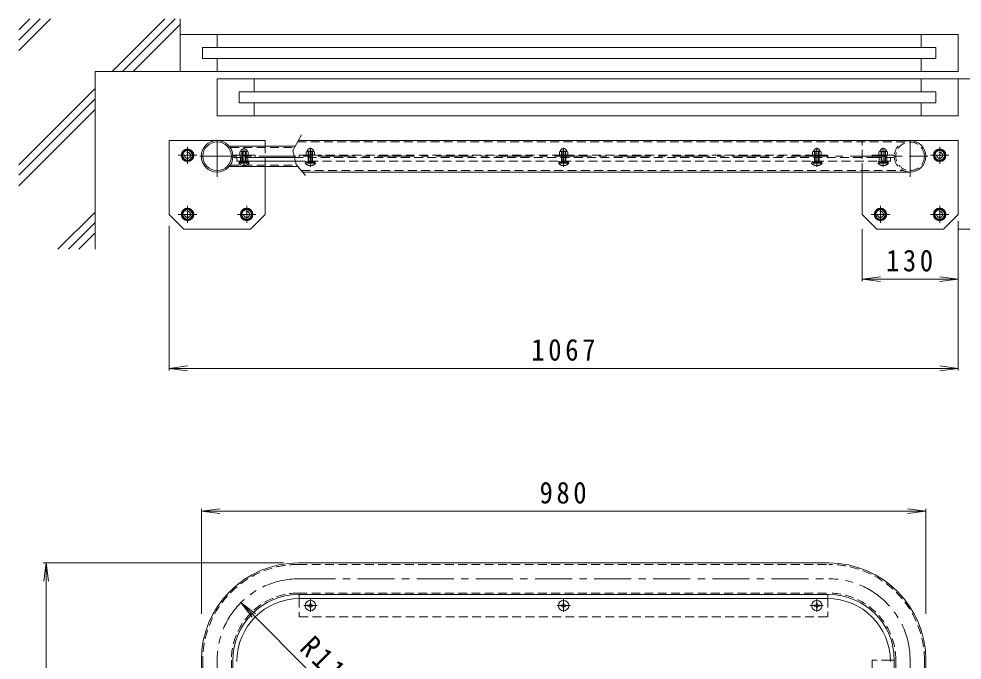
# Model space of a CAD drawing. Units: millimetres at full size, sheet at 1:10. Extents: x -816 to 1708, y -1360 to 1008.
# Drawn here: x -737 to 539, y 141 to 1008 of the extents above; entities that cross this region are included whole.
import ezdxf

# ---------------------------------------------------------------- set-up
doc = ezdxf.new("R2010")
doc.units = ezdxf.units.MM
doc.header["$LTSCALE"] = 10
for name, pattern in [('CHAIN1', [8, 5, -1, 1, -1]), ('DASHED1', [1.8, 1.2, -0.6]), ('DOUBLE_CHAIN1', [8.8, 5, -1, 0.6, -0.6, 0.6, -1])]:
    doc.linetypes.add(name, pattern=pattern)
for name, color, linetype, lineweight in [('0-0_通り芯', 4, 'Continuous', 9), ('0-1_躯体', 3, 'CHAIN1', 9), ('0-2_仕上', 6, 'Continuous', 5), ('0-4_その他', 7, 'Continuous', 9), ('0-5_寸法', 2, 'Continuous', 9), ('0-9', 2, 'Continuous', 9), ('0-A', 2, 'Continuous', 9), ('0-B', 2, 'Continuous', 9), ('0-E', 7, 'Continuous', 9), ('0-F', 7, 'Continuous', 9)]:
    doc.layers.add(name, color=color, linetype=linetype, lineweight=lineweight)
doc.styles.add('ＭＳ ゴシック', font='')
doc.styles.get('ＭＳ ゴシック').set_extended_font_data('MS Gothic')

msp = doc.modelspace()

# ---------------------------------------------------------------- linework, layer by layer
at = {"layer": '0-0_通り芯'}
for p, q in [((-533.65, 743.55), (-533.65, 843.55)), ((-403.65, 843.55), (-533.65, 843.55)), ((-403.65, 835.8), (-403.65, 843.55)), ((-358.98, 843.55), (533.65, 843.55)), ((533.65, 743.55), (533.65, 843.55)), ((-452.19, 835.8), (-363.2, 835.8)), ((-452.19, 808.6), (-359.6, 808.6)), ((-403.65, 743.55), (-403.65, 808.6)), ((-352.86, 800.85), (468.65, 800.85)), ((403.65, 743.55), (403.65, 800.85)), ((-533.65, 743.55), (-513.65, 723.55)), ((-423.65, 723.55), (-403.65, 743.55)), ((423.65, 723.55), (403.65, 743.55)), ((533.65, 743.55), (513.65, 723.55)), ((-423.65, 723.55), (-513.65, 723.55)), ((423.65, 723.55), (513.65, 723.55)), ((-358.65, 272.28), (358.65, 272.28)), ((-358.65, 229.58), (358.65, 229.58)), ((-490, 140.93), (-490, -822.72)), ((-447.3, 140.93), (-447.3, -699.12)), ((447.3, 140.93), (447.3, -699.12)), ((490, 140.93), (490, -822.72))]:
    msp.add_line(p, q, dxfattribs=at)
at = {"layer": '0-0_通り芯', "linetype": 'CHAIN1'}
for p, q in [((-468.65, 794.51), (-468.65, 853.08)), ((468.65, 794.51), (468.65, 850.23)), ((-508.65, 835.05), (-508.65, 812.05)), ((508.65, 835.05), (508.65, 812.05)), ((-496.14, 823.55), (-521.16, 823.55)), ((-492.15, 822.2), (492.45, 822.2)), ((521.16, 823.55), (496.14, 823.55)), ((-508.65, 755.05), (-508.65, 732.05)), ((-428.65, 755.05), (-428.65, 732.05)), ((428.65, 755.05), (428.65, 732.05)), ((508.65, 755.05), (508.65, 732.05)), ((-496.14, 743.55), (-521.16, 743.55)), ((-416.14, 743.55), (-441.16, 743.55)), ((441.16, 743.55), (416.14, 743.55)), ((521.16, 743.55), (496.14, 743.55)), ((-358.65, 250.93), (358.65, 250.93)), ((-468.65, 140.93), (-468.65, -822.72)), ((468.65, 140.93), (468.65, -822.72))]:
    msp.add_line(p, q, dxfattribs=at)
at = {"layer": '0-0_通り芯', "linetype": 'DASHED1'}
for p, q in [((403.65, 800.85), (403.65, 843.55)), ((-451.06, 834.3), (-364.02, 834.3)), ((-403.65, 808.6), (-403.65, 835.8)), ((-360.07, 841.55), (459.63, 841.55)), ((-451.06, 810.1), (-360.91, 810.1)), ((-354.6, 802.85), (459.63, 802.85)), ((-358.65, 270.28), (358.65, 270.28)), ((-358.65, 231.58), (358.65, 231.58)), ((-488, 140.93), (-488, -822.72)), ((-449.3, 140.93), (-449.3, -701.99)), ((449.3, 140.93), (449.3, -701.99)), ((488, 140.93), (488, -822.72))]:
    msp.add_line(p, q, dxfattribs=at)
at = {"layer": '0-0_通り芯'}
for radius in [21.35, 19.35]:
    msp.add_circle((-468.65, 822.2), radius, dxfattribs=at)
at = {"layer": '0-0_通り芯', "linetype": 'DASHED1'}
msp.add_circle((468.65, 822.2), 19.35, dxfattribs=at)
for centre, radius, start, end in [((468.65, 822.2), 21.35, 90, 270), ((-358.65, 140.93), 129.35, 90, 180), ((358.65, 140.93), 129.35, 0, 90), ((-358.65, 140.93), 90.65, 90, 180), ((358.65, 140.93), 90.65, 0, 90)]:
    msp.add_arc(centre, radius, start, end, dxfattribs=at)
at = {"layer": '0-0_通り芯'}
for centre, radius, start, end in [((468.65, 822.2), 21.35, 270, 90), ((-358.65, 140.93), 131.35, 90, 180), ((358.65, 140.93), 131.35, 0, 90), ((-358.65, 140.93), 88.65, 90, 180), ((358.65, 140.93), 88.65, 0, 90)]:
    msp.add_arc(centre, radius, start, end, dxfattribs=at)
at = {"layer": '0-0_通り芯', "linetype": 'CHAIN1'}
for centre, start, end in [((-358.65, 140.93), 90, 180), ((358.65, 140.93), 0, 90)]:
    msp.add_arc(centre, 110, start, end, dxfattribs=at)
at = {"layer": '0-1_躯体'}
for p, q in [((-432.3, 807.87), (-432.3, 833.54)), ((-342.5, 807.87), (-342.5, 833.54)), ((0, 807.87), (0, 833.54)), ((342.5, 807.87), (342.5, 833.54)), ((432.3, 807.87), (432.3, 833.54)), ((-342.5, 206.33), (-342.5, 223.14)), ((0, 206.33), (0, 223.14)), ((342.5, 206.33), (342.5, 223.14)), ((-351.22, 214.58), (-333.18, 214.58)), ((-8.72, 214.58), (9.32, 214.58)), ((351.22, 214.58), (333.18, 214.58))]:
    msp.add_line(p, q, dxfattribs=at)
at = {"layer": '0-1_躯体', "linetype": 'Continuous'}
for p, q in [((-447.3, 820.7), (-435.3, 820.7)), ((-437.3, 820.7), (-437.3, 823.7)), ((-429.3, 820.7), (-417.3, 820.7)), ((-427.3, 820.7), (-427.3, 823.7)), ((-417.3, 820.7), (-417.3, 823.7)), ((-357.5, 229.58), (-357.5, 224.23)), ((357.5, 229.58), (357.5, 224.23)), ((447.3, 140.93), (441.98, 140.93))]:
    msp.add_line(p, q, dxfattribs=at)
at = {"layer": '0-1_躯体', "linetype": 'DASHED1'}
for p, q in [((357.5, 820.7), (357.5, 823.7)), ((417.3, 820.7), (417.3, 823.7)), ((429.3, 820.7), (417.3, 820.7)), ((427.3, 820.7), (427.3, 823.7)), ((447.3, 820.7), (435.3, 820.7)), ((437.3, 820.7), (437.3, 823.7)), ((-357.5, 224.23), (-357.5, 199.58)), ((357.5, 224.23), (357.5, 199.58)), ((-357.5, 199.58), (357.5, 199.58)), ((417.3, 140.93), (417.3, -669.12)), ((441.98, 140.93), (417.3, 140.93))]:
    msp.add_line(p, q, dxfattribs=at)
at = {"layer": '0-1_躯体', "linetype": 'Continuous'}
msp.add_lwpolyline([(-447.3, 820.7), (-447.3, 823.7), (-417.3, 823.7)], dxfattribs=at)
at = {"layer": '0-1_躯体', "linetype": 'DASHED1'}
for points in [[(-357.5, 820.7), (-357.5, 823.7), (357.5, 823.7)], [(447.3, 820.7), (447.3, 823.7), (417.3, 823.7)]]:
    msp.add_lwpolyline(points, dxfattribs=at)
at = {"layer": '0-2_仕上'}
for p, q in [((-442, 815.7), (-442, 820.7)), ((-437, 815.7), (-437, 820.7)), ((-427, 815.7), (-427, 820.7)), ((-417.3, 820.7), (-364.16, 820.7)), ((-442, 815.7), (-362.95, 815.7)), ((357, 224.23), (-357, 224.23))]:
    msp.add_line(p, q, dxfattribs=at)
at = {"layer": '0-2_仕上', "linetype": 'DASHED1'}
for p, q in [((-364.16, 820.7), (417.3, 820.7)), ((427, 815.7), (427, 820.7)), ((437, 815.7), (437, 820.7)), ((442, 815.7), (442, 820.7)), ((442, 815.7), (-362.95, 815.7))]:
    msp.add_line(p, q, dxfattribs=at)
at = {"layer": '0-2_仕上'}
for centre, start, end in [((-357, 139.23), 90, 180), ((357, 139.23), 0, 90)]:
    msp.add_arc(centre, 85, start, end, dxfattribs=at)
at = {"layer": '0-4_その他'}
for p, q in [((-533.65, 532.47), (-533.65, 728.15)), ((533.65, 532.47), (533.65, 734.39)), ((403.65, 653.13), (403.65, 723.55)), ((676.65, 723.55), (533.65, 723.55)), ((403.65, 656.13), (428.44, 659.4)), ((403.65, 656.13), (533.65, 656.13)), ((403.65, 656.13), (428.44, 652.87)), ((533.65, 656.13), (508.86, 659.4)), ((533.65, 656.13), (508.86, 652.87)), ((-533.65, 535.47), (-508.86, 538.74)), ((533.65, 535.47), (508.86, 538.74)), ((-533.65, 535.47), (-508.86, 532.21)), ((-533.65, 535.47), (533.65, 535.47)), ((533.65, 535.47), (508.86, 532.21)), ((-490, 342.28), (-465.21, 345.54)), ((-490, 345.28), (-490, 203.35)), ((490, 342.28), (465.21, 345.54)), ((490, 345.28), (490, 203.35)), ((-490, 342.28), (-465.21, 339.01)), ((-490, 342.28), (490, 342.28)), ((490, 342.28), (465.21, 339.01)), ((-703.78, 272.28), (-378.65, 272.28)), ((-700, 272.28), (-703.26, 247.49)), ((-700, -827.72), (-700, 272.28)), ((-700, 272.28), (-696.74, 247.49)), ((-436.43, 218.71), (-416.6, 203.49)), ((-436.43, 218.71), (-421.21, 198.88)), ((-293.67, 75.95), (-436.43, 218.71))]:
    msp.add_line(p, q, dxfattribs=at)
at = {"layer": '0-5_寸法', "color": 7, "linetype": 'DOUBLE_CHAIN1'}
msp.add_line((533.65, 926.94), (989.51, 926.94), dxfattribs=at)
at = {"layer": '0-9'}
for centre, radius in [((-508.65, 823.55), 8.5), ((-508.65, 823.55), 7.7), ((508.65, 823.55), 8.5), ((508.65, 823.55), 7.7), ((-508.65, 743.55), 8.5), ((-508.65, 743.55), 7.7), ((-428.65, 743.55), 8.5), ((-428.65, 743.55), 7.7), ((428.65, 743.55), 8.5), ((428.65, 743.55), 7.7), ((508.65, 743.55), 8.5), ((508.65, 743.55), 7.7)]:
    msp.add_circle(centre, radius, dxfattribs=at)
at = {"layer": '0-A'}
for p, q in [((-436.55, 829.29), (-436.55, 829.68)), ((-428.05, 829.68), (-428.05, 829.29)), ((-436.8, 828.86), (-438.07, 828.12)), ((-438.07, 828.12), (-438.07, 824.28)), ((-437.07, 823.7), (-438.07, 824.28)), ((-437.07, 828.7), (-427.53, 828.7)), ((-435.3, 815.7), (-435.3, 823.7)), ((-435.19, 828.12), (-435.19, 824.28)), ((-434.43, 815.7), (-434.43, 823.7)), ((-430.17, 815.7), (-430.17, 823.7)), ((-429.41, 828.12), (-429.41, 824.28)), ((-429.3, 815.7), (-429.3, 823.7)), ((-427.8, 828.86), (-426.53, 828.12)), ((-427.53, 823.7), (-426.53, 824.28)), ((-426.53, 828.12), (-426.53, 824.28)), ((-439.3, 813.2), (-439.3, 812.78)), ((-425.3, 813.2), (-439.3, 813.2)), ((-438.4, 813.2), (-438.4, 814.7)), ((-434.3, 813.2), (-434.3, 814.7)), ((-433.3, 813.2), (-433.3, 814.7)), ((-431.82, 810.13), (-432.78, 810.13)), ((-432.78, 809.51), (-432.78, 810.13)), ((-431.82, 809.51), (-431.82, 810.13)), ((-426.2, 813.2), (-426.2, 814.7)), ((-425.8, 814.7), (-425.8, 815.7)), ((-342.98, 218.03), (-343.02, 215.83)), ((-342.98, 218.03), (-342.02, 218.03)), ((-342.02, 218.03), (-341.98, 215.83)), ((-0.48, 218.03), (-0.52, 215.83)), ((-0.48, 218.03), (0.48, 218.03)), ((0.48, 218.03), (0.52, 215.83)), ((342.02, 218.03), (341.98, 215.83)), ((342.98, 218.03), (342.02, 218.03)), ((342.98, 218.03), (343.02, 215.83)), ((-345.95, 214.1), (-343.75, 214.06)), ((-343.75, 215.1), (-343.25, 215.33)), ((-343.75, 214.06), (-343.25, 213.83)), ((-343.02, 215.83), (-343.25, 215.33)), ((-343.02, 213.33), (-343.25, 213.83)), ((-342.98, 211.13), (-343.02, 213.33)), ((-341.98, 215.83), (-341.75, 215.33)), ((-341.98, 213.33), (-341.75, 213.83)), ((-341.25, 215.1), (-341.75, 215.33)), ((-341.25, 214.06), (-341.75, 213.83)), ((-339.05, 214.1), (-341.25, 214.06)), ((-3.45, 214.1), (-1.25, 214.06)), ((-1.25, 215.1), (-0.75, 215.33)), ((-1.25, 214.06), (-0.75, 213.83)), ((-0.52, 215.83), (-0.75, 215.33)), ((-0.52, 213.33), (-0.75, 213.83)), ((-0.48, 211.13), (-0.52, 213.33)), ((0.52, 215.83), (0.75, 215.33)), ((0.52, 213.33), (0.75, 213.83)), ((1.25, 215.1), (0.75, 215.33)), ((1.25, 214.06), (0.75, 213.83)), ((3.45, 214.1), (1.25, 214.06)), ((339.05, 214.1), (341.25, 214.06)), ((341.25, 215.1), (341.75, 215.33)), ((341.25, 214.06), (341.75, 213.83)), ((341.98, 215.83), (341.75, 215.33)), ((341.98, 213.33), (341.75, 213.83)), ((342.98, 211.13), (343.02, 213.33)), ((343.02, 215.83), (343.25, 215.33)), ((343.02, 213.33), (343.25, 213.83)), ((343.75, 215.1), (343.25, 215.33)), ((343.75, 214.06), (343.25, 213.83)), ((345.95, 214.1), (343.75, 214.06))]:
    msp.add_line(p, q, dxfattribs=at)
at = {"layer": '0-A', "linetype": 'DASHED1'}
for p, q in [((-346.75, 829.29), (-346.75, 829.68)), ((-338.25, 829.68), (-338.25, 829.29)), ((-4.25, 829.29), (-4.25, 829.68)), ((4.25, 829.68), (4.25, 829.29)), ((338.25, 829.29), (338.25, 829.68)), ((346.75, 829.68), (346.75, 829.29)), ((428.05, 829.29), (428.05, 829.68)), ((436.55, 829.68), (436.55, 829.29)), ((-429.3, 829.2), (-435.3, 829.2)), ((-435.3, 823.7), (-435.3, 829.2)), ((-434.43, 823.7), (-434.43, 829.2)), ((-430.17, 823.7), (-430.17, 829.2)), ((-429.3, 823.7), (-429.3, 829.2)), ((-347, 828.86), (-348.27, 828.12)), ((-348.27, 828.12), (-348.27, 824.28)), ((-347.27, 823.7), (-348.27, 824.28)), ((-347.27, 828.7), (-337.73, 828.7)), ((-339.5, 829.2), (-345.5, 829.2)), ((-345.5, 815.7), (-345.5, 829.2)), ((-345.39, 828.12), (-345.39, 824.28)), ((-344.63, 815.7), (-344.63, 829.2)), ((-340.37, 815.7), (-340.37, 829.2)), ((-339.61, 828.12), (-339.61, 824.28)), ((-339.5, 815.7), (-339.5, 829.2)), ((-338, 828.86), (-336.73, 828.12)), ((-337.73, 823.7), (-336.73, 824.28)), ((-336.73, 828.12), (-336.73, 824.28)), ((-4.5, 828.86), (-5.77, 828.12)), ((-5.77, 828.12), (-5.77, 824.28)), ((-4.77, 823.7), (-5.77, 824.28)), ((-4.77, 828.7), (4.77, 828.7)), ((3, 829.2), (-3, 829.2)), ((-3, 815.7), (-3, 829.2)), ((-2.89, 828.12), (-2.89, 824.28)), ((-2.13, 815.7), (-2.13, 829.2)), ((2.13, 815.7), (2.13, 829.2)), ((2.89, 828.12), (2.89, 824.28)), ((3, 815.7), (3, 829.2)), ((4.5, 828.86), (5.77, 828.12)), ((4.77, 823.7), (5.77, 824.28)), ((5.77, 828.12), (5.77, 824.28)), ((338, 828.86), (336.73, 828.12)), ((336.73, 828.12), (336.73, 824.28)), ((337.73, 823.7), (336.73, 824.28)), ((337.73, 828.7), (347.27, 828.7)), ((345.5, 829.2), (339.5, 829.2)), ((339.5, 815.7), (339.5, 829.2)), ((339.61, 828.12), (339.61, 824.28)), ((340.37, 815.7), (340.37, 829.2)), ((344.63, 815.7), (344.63, 829.2)), ((345.39, 828.12), (345.39, 824.28)), ((345.5, 815.7), (345.5, 829.2)), ((347, 828.86), (348.27, 828.12)), ((347.27, 823.7), (348.27, 824.28)), ((348.27, 828.12), (348.27, 824.28)), ((427.8, 828.86), (426.53, 828.12)), ((426.53, 828.12), (426.53, 824.28)), ((427.53, 823.7), (426.53, 824.28)), ((427.53, 828.7), (437.07, 828.7)), ((435.3, 829.2), (429.3, 829.2)), ((429.3, 815.7), (429.3, 829.2)), ((429.41, 828.12), (429.41, 824.28)), ((430.17, 815.7), (430.17, 829.2)), ((434.43, 815.7), (434.43, 829.2)), ((435.19, 828.12), (435.19, 824.28)), ((435.3, 815.7), (435.3, 829.2)), ((436.8, 828.86), (438.07, 828.12)), ((437.07, 823.7), (438.07, 824.28)), ((438.07, 828.12), (438.07, 824.28)), ((-349.5, 813.2), (-349.5, 812.78)), ((-335.5, 813.2), (-349.5, 813.2)), ((-348.6, 813.2), (-348.6, 814.7)), ((-344.5, 813.2), (-344.5, 814.7)), ((-343.5, 813.2), (-343.5, 814.7)), ((-342.02, 810.13), (-342.98, 810.13)), ((-342.98, 809.51), (-342.98, 810.13)), ((-342.02, 809.51), (-342.02, 810.13)), ((-336.4, 813.2), (-336.4, 814.7)), ((-336, 814.7), (-336, 815.7)), ((-7, 813.2), (-7, 812.78)), ((7, 813.2), (-7, 813.2)), ((-6.1, 813.2), (-6.1, 814.7)), ((-2, 813.2), (-2, 814.7)), ((-1, 813.2), (-1, 814.7)), ((0.48, 810.13), (-0.48, 810.13)), ((-0.48, 809.51), (-0.48, 810.13)), ((0.48, 809.51), (0.48, 810.13)), ((6.1, 813.2), (6.1, 814.7)), ((6.5, 814.7), (6.5, 815.7)), ((335.5, 813.2), (335.5, 812.78)), ((349.5, 813.2), (335.5, 813.2)), ((336.4, 813.2), (336.4, 814.7)), ((340.5, 813.2), (340.5, 814.7)), ((341.5, 813.2), (341.5, 814.7)), ((342.98, 810.13), (342.02, 810.13)), ((342.02, 809.51), (342.02, 810.13)), ((342.98, 809.51), (342.98, 810.13)), ((348.6, 813.2), (348.6, 814.7)), ((349, 814.7), (349, 815.7)), ((425.3, 813.2), (425.3, 812.78)), ((439.3, 813.2), (425.3, 813.2)), ((426.2, 813.2), (426.2, 814.7)), ((430.3, 813.2), (430.3, 814.7)), ((431.3, 813.2), (431.3, 814.7)), ((432.78, 810.13), (431.82, 810.13)), ((431.82, 809.51), (431.82, 810.13)), ((432.78, 809.51), (432.78, 810.13)), ((438.4, 813.2), (438.4, 814.7)), ((438.8, 814.7), (438.8, 815.7))]:
    msp.add_line(p, q, dxfattribs=at)
at = {"layer": '0-A'}
for points in [[(-425.3, 813.2), (-425.3, 812.78), (-439.3, 812.78)], [(-425.8, 814.7), (-438.8, 814.7), (-438.8, 815.7)], [(-345.95, 214.1), (-345.95, 215.06), (-343.75, 215.1)], [(-342.98, 211.13), (-342.02, 211.13), (-341.98, 213.33)], [(-339.05, 214.1), (-339.05, 215.06), (-341.25, 215.1)], [(-3.45, 214.1), (-3.45, 215.06), (-1.25, 215.1)], [(-0.48, 211.13), (0.48, 211.13), (0.52, 213.33)], [(3.45, 214.1), (3.45, 215.06), (1.25, 215.1)], [(339.05, 214.1), (339.05, 215.06), (341.25, 215.1)], [(342.98, 211.13), (342.02, 211.13), (341.98, 213.33)], [(345.95, 214.1), (345.95, 215.06), (343.75, 215.1)]]:
    msp.add_lwpolyline(points, dxfattribs=at)
at = {"layer": '0-A', "linetype": 'DASHED1'}
for points in [[(-335.5, 813.2), (-335.5, 812.78), (-349.5, 812.78)], [(-336, 814.7), (-349, 814.7), (-349, 815.7)], [(7, 813.2), (7, 812.78), (-7, 812.78)], [(6.5, 814.7), (-6.5, 814.7), (-6.5, 815.7)], [(349.5, 813.2), (349.5, 812.78), (335.5, 812.78)], [(349, 814.7), (336, 814.7), (336, 815.7)], [(439.3, 813.2), (439.3, 812.78), (425.3, 812.78)], [(438.8, 814.7), (425.8, 814.7), (425.8, 815.7)]]:
    msp.add_lwpolyline(points, dxfattribs=at)
at = {"layer": '0-A'}
for centre in [(-342.5, 214.58), (0, 214.58), (342.5, 214.58)]:
    msp.add_circle(centre, 7, dxfattribs=at)
for centre, radius, start, end in [((-432.3, 828.2), 4.5, 19.18785, 160.81424), ((-437.07, 825.34), 3.36, 55.84544, 90), ((-437.07, 827.06), 3.36, 270, 304.15456), ((-437.05, 829.29), 0.5, 300.0011, 0), ((-432.3, 821.21), 7.49, 67.32349, 112.67651), ((-432.3, 831.19), 7.49, 247.32349, 292.67651), ((-427.53, 825.34), 3.36, 90, 124.15456), ((-427.53, 827.06), 3.36, 235.84544, 270), ((-427.55, 829.29), 0.5, 180, 239.9989), ((-432.3, 818.6), 9.1, 219.71515, 266.98228), ((-432.3, 818.6), 9.1, 273.01741, 320.28485)]:
    msp.add_arc(centre, radius, start, end, dxfattribs=at)
at = {"layer": '0-A', "linetype": 'DASHED1'}
for centre, radius, start, end in [((-342.5, 828.2), 4.5, 19.18785, 160.81424), ((0, 828.2), 4.5, 19.18785, 160.81424), ((342.5, 828.2), 4.5, 19.18785, 160.81424), ((432.3, 828.2), 4.5, 19.18785, 160.81424), ((-347.27, 825.34), 3.36, 55.84544, 90), ((-347.27, 827.06), 3.36, 270, 304.15456), ((-347.25, 829.29), 0.5, 300.0011, 0), ((-342.5, 821.21), 7.49, 67.32349, 112.67651), ((-342.5, 831.19), 7.49, 247.32349, 292.67651), ((-337.73, 825.34), 3.36, 90, 124.15456), ((-337.73, 827.06), 3.36, 235.84544, 270), ((-337.75, 829.29), 0.5, 180, 239.9989), ((-4.77, 825.34), 3.36, 55.84544, 90), ((-4.77, 827.06), 3.36, 270, 304.15456), ((-4.75, 829.29), 0.5, 300.0011, 0), ((0, 821.21), 7.49, 67.32349, 112.67651), ((0, 831.19), 7.49, 247.32349, 292.67651), ((4.77, 825.34), 3.36, 90, 124.15456), ((4.77, 827.06), 3.36, 235.84544, 270), ((4.75, 829.29), 0.5, 180, 239.9989), ((337.73, 825.34), 3.36, 55.84544, 90), ((337.73, 827.06), 3.36, 270, 304.15456), ((337.75, 829.29), 0.5, 300.0011, 0), ((342.5, 821.21), 7.49, 67.32349, 112.67651), ((342.5, 831.19), 7.49, 247.32349, 292.67651), ((347.27, 825.34), 3.36, 90, 124.15456), ((347.27, 827.06), 3.36, 235.84544, 270), ((347.25, 829.29), 0.5, 180, 239.9989), ((427.53, 825.34), 3.36, 55.84544, 90), ((427.53, 827.06), 3.36, 270, 304.15456), ((427.55, 829.29), 0.5, 300.0011, 0), ((432.3, 821.21), 7.49, 67.32349, 112.67651), ((432.3, 831.19), 7.49, 247.32349, 292.67651), ((437.07, 825.34), 3.36, 90, 124.15456), ((437.07, 827.06), 3.36, 235.84544, 270), ((437.05, 829.29), 0.5, 180, 239.9989), ((-342.5, 818.6), 9.1, 219.71515, 266.98228), ((-342.5, 818.6), 9.1, 273.01741, 320.28485), ((0, 818.6), 9.1, 219.71515, 266.98228), ((0, 818.6), 9.1, 273.01741, 320.28485), ((342.5, 818.6), 9.1, 219.71515, 266.98228), ((342.5, 818.6), 9.1, 273.01741, 320.28485), ((432.3, 818.6), 9.1, 219.71515, 266.98228), ((432.3, 818.6), 9.1, 273.01741, 320.28485)]:
    msp.add_arc(centre, radius, start, end, dxfattribs=at)
at = {"layer": '0-B'}
msp.add_line((-504.9, 830.05), (-512.4, 830.05), dxfattribs=at)
for points in [[(-512.4, 830.05), (-516.16, 823.55), (-512.4, 817.05), (-504.9, 817.05)], [(-504.9, 817.05), (-501.14, 823.55), (-504.9, 830.05)]]:
    msp.add_lwpolyline(points, dxfattribs=at)
for points in [[(512.4, 817.05), (516.16, 823.55), (512.4, 830.05), (504.9, 830.05), (501.14, 823.55), (504.9, 817.05)], [(-504.9, 737.05), (-501.14, 743.55), (-504.9, 750.05), (-512.4, 750.05), (-516.16, 743.55), (-512.4, 737.05)], [(-424.9, 737.05), (-421.14, 743.55), (-424.9, 750.05), (-432.4, 750.05), (-436.16, 743.55), (-432.4, 737.05)], [(432.4, 737.05), (436.16, 743.55), (432.4, 750.05), (424.9, 750.05), (421.14, 743.55), (424.9, 737.05)], [(512.4, 737.05), (516.16, 743.55), (512.4, 750.05), (504.9, 750.05), (501.14, 743.55), (504.9, 737.05)]]:
    msp.add_lwpolyline(points, close=True, dxfattribs=at)
for centre in [(-508.65, 823.55), (508.65, 823.55), (-508.65, 743.55), (-428.65, 743.55), (428.65, 743.55), (508.65, 743.55)]:
    msp.add_circle(centre, 6.5, dxfattribs=at)
at = {"layer": '0-B', "linetype": 'DASHED1'}
for centre in [(-508.65, 823.55), (508.65, 823.55), (-508.65, 743.55), (-428.65, 743.55), (428.65, 743.55), (508.65, 743.55)]:
    msp.add_circle(centre, 4, dxfattribs=at)
at = {"layer": '0-E'}
for p, q in [((-693.92, 1008), (-736.81, 965.11)), ((-708.06, 1008), (-736.81, 979.25)), ((-722.2, 1008), (-736.81, 993.39)), ((-539.54, 1008), (-610.6, 936.94)), ((-525.4, 1008), (-596.46, 936.94)), ((-518.65, 936.94), (-518.65, 1008)), ((-518.65, 1000.61), (-582.31, 936.94)), ((533.65, 986.94), (-518.65, 986.94)), ((-468.65, 969.44), (-468.65, 986.94)), ((483.65, 969.44), (483.65, 986.94)), ((533.65, 936.94), (533.65, 986.94)), ((-488.65, 954.44), (-488.65, 969.44)), ((-488.65, 969.44), (503.65, 969.44)), ((503.65, 954.44), (503.65, 969.44)), ((-488.65, 954.44), (503.65, 954.44)), ((-468.65, 936.94), (-468.65, 954.44)), ((483.65, 936.94), (483.65, 954.44)), ((-633.65, 696.48), (-633.65, 936.94)), ((533.65, 936.94), (-633.65, 936.94)), ((-468.65, 876.94), (-468.65, 926.94)), ((533.65, 926.94), (-468.65, 926.94)), ((-418.65, 909.44), (-418.65, 926.94)), ((483.65, 909.44), (483.65, 926.94)), ((533.65, 876.94), (533.65, 926.94)), ((-633.65, 913.89), (-736.81, 810.73)), ((-438.65, 894.44), (-438.65, 909.44)), ((-438.65, 909.44), (503.65, 909.44)), ((503.65, 894.44), (503.65, 909.44)), ((-633.65, 899.75), (-736.81, 796.59)), ((-438.65, 894.44), (503.65, 894.44)), ((-418.65, 876.94), (-418.65, 894.44)), ((483.65, 876.94), (483.65, 894.44)), ((-633.65, 885.61), (-736.81, 782.45)), ((533.65, 876.94), (-468.65, 876.94)), ((-633.65, 746.82), (-683.99, 696.48)), ((-633.65, 732.68), (-669.85, 696.48)), ((-633.65, 718.54), (-655.71, 696.48))]:
    msp.add_line(p, q, dxfattribs=at)
at = {"layer": '0-F'}
msp.add_lwpolyline([(-354.75, 851.3), (-366.39, 829.95), (-361.86, 811.2), (-348.93, 796.32)], dxfattribs=at)

# ---------------------------------------------------------------- texts
at = {"layer": '0-4_その他', "color": 2, "char_height": 29.33, "attachment_point": 7, "style": 'ＭＳ ゴシック'}
for s, insert in [('\\T1.27;\\W0.9;130', (436.15, 666.13)), ('\\T1.28;\\W0.9;1067', (-43.75, 545.47)), ('\\T1.27;\\W0.9;980', (-32.5, 352.28))]:
    msp.add_mtext(s, dxfattribs=dict(at, insert=insert))
at = {"layer": '0-4_その他', "color": 2, "insert": (-358.92, 155.34), "char_height": 29.33, "attachment_point": 7, "rotation": 315, "style": 'ＭＳ ゴシック'}
msp.add_mtext('\\T1.28;\\W0.9;R110', dxfattribs=at)

doc.saveas('drawing.dxf')
